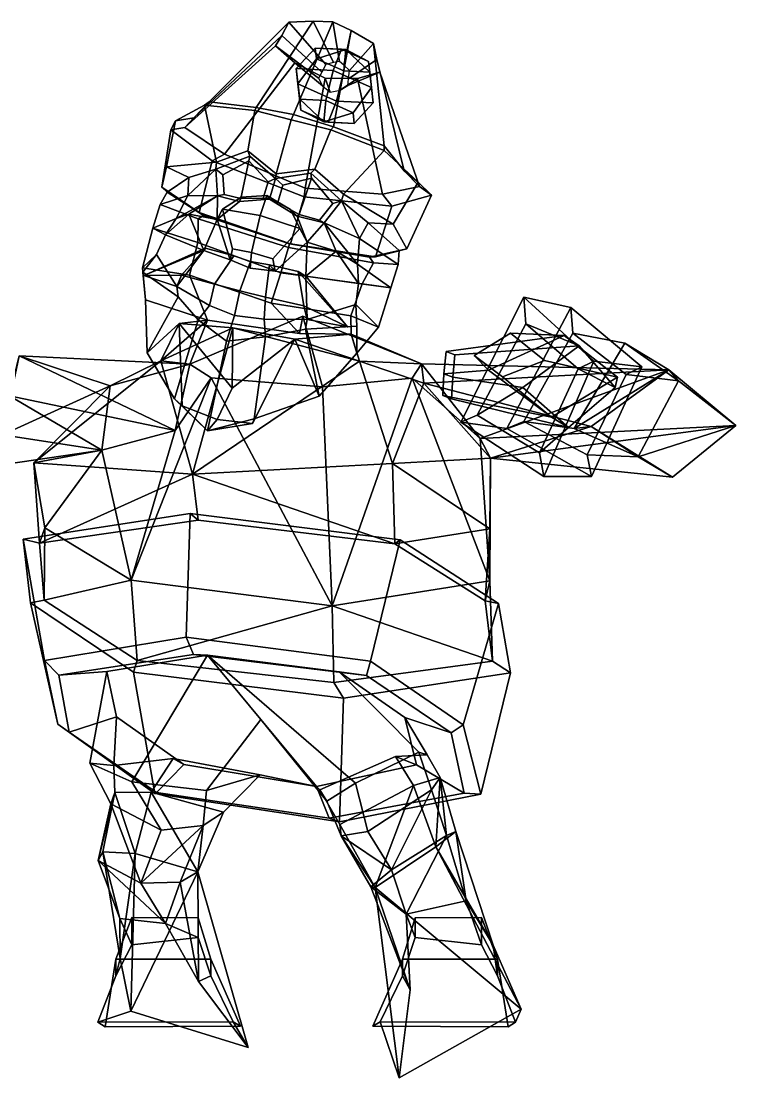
# Model space of a CAD drawing. Extents: x -371 to 193, y -178 to 346.
# Drawn here: x -162 to 193, y -178 to 346 of the extents above; entities that cross this region are included whole.
import ezdxf

# ---------------------------------------------------------------- set-up
doc = ezdxf.new("R2010")
doc.units = 0

msp = doc.modelspace()

# ---------------------------------------------------------------- linework, layer by layer
for p in [(-100.796875, 219.955139, 45.803898), (0.38127, 194.486694, 59.864803)]:
    msp.add_point(p)
for points in [[(-75.945724, 298.326477, -6.900101), (-68.323273, 306.201416, 21.030848), (-28.724762, 345.738708, -17.500559), (-32.305645, 339.185089, -23.904802)], [(-68.323273, 306.201416, 21.030848), (-45.062328, 303.438599, 37.057709), (-16.645422, 346.317627, -12.954121), (-28.724762, 345.738708, -17.500559)], [(-26.499598, 299.932861, 47.106159), (-7.004415, 346.003143, -9.940677), (-16.645422, 346.317627, -12.954121), (-45.062328, 303.438599, 37.057709)], [(-10.493083, 324.744385, -69.480682), (-12.414556, 321.004913, -68.111832), (-32.305645, 339.185089, -23.904802), (-28.724762, 345.738708, -17.500559)], [(-6.664764, 325.831146, -69.742889), (-10.493083, 324.744385, -69.480682), (-28.724762, 345.738708, -17.500559), (-16.645422, 346.317627, -12.954121)], [(-26.499598, 299.932861, 47.106159), (-6.562075, 293.747345, 42.408157), (2.084013, 341.603058, -10.351255), (-7.004415, 346.003143, -9.940677)], [(-3.704936, 326.282715, -69.795067), (-6.664764, 325.831146, -69.742889), (-16.645422, 346.317627, -12.954121), (-7.004415, 346.003143, -9.940677)], [(-3.704936, 326.282715, -69.795067), (-7.004415, 346.003143, -9.940677), (2.084013, 341.603058, -10.351255), (-1.420522, 324.511078, -69.014084)], [(18.545462, 284.33493, 33.103146), (13.216505, 335.181305, -11.671902), (2.084013, 341.603058, -10.351255), (-6.562075, 293.747345, 42.408157)], [(-1.420522, 324.511078, -69.014084), (2.084013, 341.603058, -10.351255), (13.216505, 335.181305, -11.671902), (1.250472, 321.78833, -67.848656)], [(-80.49189, 293.56897, -30.322779), (-75.945724, 298.326477, -6.900101), (-32.305645, 339.185089, -23.904802), (-35.477871, 333.970062, -29.110168)], [(-12.414556, 321.004913, -68.111832), (-14.043943, 318.008484, -67.0187), (-35.477871, 333.970062, -29.110168), (-32.305645, 339.185089, -23.904802)], [(-60.80547, 280.19339, -47.755684), (-80.49189, 293.56897, -30.322779), (-35.477871, 333.970062, -29.110168), (-25.820559, 325.660736, -32.425488)], [(-14.043943, 318.008484, -67.0187), (-12.064401, 314.180176, -65.453667), (-25.820559, 325.660736, -32.425488), (-35.477871, 333.970062, -29.110168)], [(-6.843268, 321.827393, -55.206814), (-2.716194, 332.321136, -65.896698), (-15.651809, 332.966797, -74.784775), (-25.137009, 322.740479, -67.776436)], [(-25.137009, 322.740479, -67.776436), (-15.651809, 332.966797, -74.784775), (-15.045437, 327.59314, -88.881279), (-24.279467, 315.140961, -87.711975)], [(-2.716194, 332.321136, -65.896698), (-0.504368, 332.216156, -82.002525), (-15.651809, 332.966797, -74.784775)], [(-15.651809, 332.966797, -74.784775), (-0.504368, 332.216156, -82.002525), (-15.045437, 327.59314, -88.881279)], [(-0.504368, 332.216156, -82.002525), (-1.503449, 321.573853, -94.089767), (-15.045437, 327.59314, -88.881279)], [(-6.843268, 321.827393, -55.206814), (12.308007, 313.31485, -62.57262), (10.825824, 326.301849, -71.105125), (-2.716194, 332.321136, -65.896698)], [(-2.716194, 332.321136, -65.896698), (10.825824, 326.301849, -71.105125), (-0.504368, 332.216156, -82.002525)], [(-0.504368, 332.216156, -82.002525), (11.432195, 320.928223, -85.20163), (-1.503449, 321.573853, -94.089767)], [(10.825824, 326.301849, -71.105125), (11.432195, 320.928223, -85.20163), (-0.504368, 332.216156, -82.002525)], [(1.250472, 321.78833, -67.848656), (13.216505, 335.181305, -11.671902), (14.847183, 327.315796, -17.351885), (0.788236, 317.681519, -66.277016)], [(28.512367, 272.032379, 7.616621), (14.847183, 327.315796, -17.351885), (13.216505, 335.181305, -11.671902), (18.545462, 284.33493, 33.103146)], [(-20.706306, 263.394714, -60.7621), (-60.80547, 280.19339, -47.755684), (-25.820559, 325.660736, -32.425488), (-10.80266, 317.920258, -33.476097)], [(-12.064401, 314.180176, -65.453667), (-8.347484, 311.00116, -64.06813), (-10.80266, 317.920258, -33.476097), (-25.820559, 325.660736, -32.425488)], [(-15.045437, 327.59314, -88.881279), (-1.503449, 321.573853, -94.089767), (-5.128188, 306.628418, -95.077812), (-24.279467, 315.140961, -87.711975)], [(0.788236, 317.681519, -66.277016), (14.847183, 327.315796, -17.351885), (16.446297, 320.89975, -21.894169), (0.494823, 314.348785, -64.998215)], [(12.308007, 313.31485, -62.57262), (13.165549, 305.715332, -82.508163), (11.432195, 320.928223, -85.20163), (10.825824, 326.301849, -71.105125)], [(36.165062, 264.204193, -14.110762), (16.446297, 320.89975, -21.894169), (14.847183, 327.315796, -17.351885), (28.512367, 272.032379, 7.616621)], [(-6.843268, 321.827393, -55.206814), (-25.137009, 322.740479, -67.776436), (-23.403624, 307.527618, -65.082909), (-10.468008, 306.881958, -56.194832)], [(-25.137009, 322.740479, -67.776436), (-24.279467, 315.140961, -87.711975), (-22.797251, 302.153961, -79.179413), (-23.403624, 307.527618, -65.082909)], [(-6.843268, 321.827393, -55.206814), (-10.468008, 306.881958, -56.194832), (3.074007, 300.862671, -61.403255), (12.308007, 313.31485, -62.57262)], [(11.432195, 320.928223, -85.20163), (13.165549, 305.715332, -82.508163), (-5.128188, 306.628418, -95.077812), (-1.503449, 321.573853, -94.089767)], [(0.494823, 314.348785, -64.998215), (16.446297, 320.89975, -21.894169), (5.251207, 317.839386, -28.107388), (-3.364307, 311.990204, -64.244591)], [(17.74102, 260.421722, -36.839943), (5.251207, 317.839386, -28.107388), (16.446297, 320.89975, -21.894169), (36.165062, 264.204193, -14.110762)], [(-22.797251, 302.153961, -79.179413), (-24.279467, 315.140961, -87.711975), (-5.128188, 306.628418, -95.077812), (-9.255262, 296.134644, -84.387894)], [(-20.706306, 263.394714, -60.7621), (-10.80266, 317.920258, -33.476097), (5.251207, 317.839386, -28.107388), (17.74102, 260.421722, -36.839943)], [(-3.364307, 311.990204, -64.244591), (5.251207, 317.839386, -28.107388), (-10.80266, 317.920258, -33.476097), (-8.347484, 311.00116, -64.06813)], [(12.308007, 313.31485, -62.57262), (3.074007, 300.862671, -61.403255), (3.680379, 295.489044, -75.499756), (13.165549, 305.715332, -82.508163)], [(-64.66069, 276.317749, 36.533127), (-70.679573, 304.629761, 25.723871), (-85.178642, 296.746521, -6.218097), (-89.629898, 273.934235, 15.163735)], [(-70.679573, 304.629761, 25.723871), (-68.323273, 306.201416, 21.030848), (-75.945724, 298.326477, -6.900101), (-85.178642, 296.746521, -6.218097)], [(-45.757038, 301.904022, 42.222672), (-45.062328, 303.438599, 37.057709), (-68.323273, 306.201416, 21.030848), (-70.679573, 304.629761, 25.723871)], [(-49.218002, 281.938599, 48.825272), (-45.757038, 301.904022, 42.222672), (-70.679573, 304.629761, 25.723871), (-64.66069, 276.317749, 36.533127)], [(-10.468008, 306.881958, -56.194832), (-23.403624, 307.527618, -65.082909), (-11.467102, 296.239685, -68.282005)], [(-23.403624, 307.527618, -65.082909), (-22.797251, 302.153961, -79.179413), (-11.467102, 296.239685, -68.282005)], [(-10.468008, 306.881958, -56.194832), (-11.467102, 296.239685, -68.282005), (3.074007, 300.862671, -61.403255)], [(3.680379, 295.489044, -75.499756), (-9.255262, 296.134644, -84.387894), (-5.128188, 306.628418, -95.077812), (13.165549, 305.715332, -82.508163)], [(-35.158203, 270.532593, 56.158371), (-27.7061, 297.298492, 51.01622), (-45.757038, 301.904022, 42.222672), (-49.218002, 281.938599, 48.825272)], [(-27.7061, 297.298492, 51.01622), (-26.499598, 299.932861, 47.106159), (-45.062328, 303.438599, 37.057709), (-45.757038, 301.904022, 42.222672)], [(-27.7061, 297.298492, 51.01622), (-8.012975, 292.403137, 47.468029), (-6.562075, 293.747345, 42.408157), (-26.499598, 299.932861, 47.106159)], [(-11.467102, 296.239685, -68.282005), (-22.797251, 302.153961, -79.179413), (-9.255262, 296.134644, -84.387894)], [(3.074007, 300.862671, -61.403255), (-11.467102, 296.239685, -68.282005), (3.680379, 295.489044, -75.499756)], [(-89.629898, 273.934235, 15.163735), (-85.178642, 296.746521, -6.218097), (-87.408432, 292.392822, -32.358082), (-91.820366, 263.84256, -22.014137)], [(-85.178642, 296.746521, -6.218097), (-75.945724, 298.326477, -6.900101), (-80.49189, 293.56897, -30.322779), (-87.408432, 292.392822, -32.358082)], [(-35.158203, 270.532593, 56.158371), (-15.874981, 272.747833, 53.637077), (-8.012975, 292.403137, 47.468029), (-27.7061, 297.298492, 51.01622)], [(-11.467102, 296.239685, -68.282005), (-9.255262, 296.134644, -84.387894), (3.680379, 295.489044, -75.499756)], [(-91.820366, 263.84256, -22.014137), (-87.408432, 292.392822, -32.358082), (-66.940178, 276.893524, -51.489914), (-73.361633, 251.278931, -44.893108)], [(-87.408432, 292.392822, -32.358082), (-80.49189, 293.56897, -30.322779), (-60.80547, 280.19339, -47.755684), (-66.940178, 276.893524, -51.489914)], [(-15.874981, 272.747833, 53.637077), (-1.58491, 260.440369, 45.298885), (18.606295, 282.154816, 38.132084), (-8.012975, 292.403137, 47.468029)], [(-8.012975, 292.403137, 47.468029), (18.606295, 282.154816, 38.132084), (18.545462, 284.33493, 33.103146), (-6.562075, 293.747345, 42.408157)], [(18.606295, 282.154816, 38.132084), (35.425442, 266.388184, 10.542461), (28.512367, 272.032379, 7.616621), (18.545462, 284.33493, 33.103146)], [(-66.940178, 276.893524, -51.489914), (-60.80547, 280.19339, -47.755684), (-20.706306, 263.394714, -60.7621), (-21.268097, 259.056885, -64.576683)], [(-49.218002, 281.938599, 48.825272), (-64.66069, 276.317749, 36.533127), (-65.077736, 272.801819, 35.384071), (-48.141193, 279.181152, 47.970997)], [(-48.667984, 276.918304, 45.701187), (-48.141193, 279.181152, 47.970997), (-65.077736, 272.801819, 35.384071), (-61.639492, 269.959625, 35.967514)], [(-35.158203, 270.532593, 56.158371), (-49.218002, 281.938599, 48.825272), (-48.141193, 279.181152, 47.970997), (-35.401325, 268.142426, 53.578499)], [(-48.667984, 276.918304, 45.701187), (-39.142952, 266.573853, 50.490734), (-35.401325, 268.142426, 53.578499), (-48.141193, 279.181152, 47.970997)], [(-1.58491, 260.440369, 45.298885), (23.10018, 245.557922, 30.830029), (35.425442, 266.388184, 10.542461), (18.606295, 282.154816, 38.132084)], [(-89.629898, 273.934235, 15.163735), (-91.820366, 263.84256, -22.014137), (-89.22554, 261.44754, -19.971914), (-78.521965, 268.615906, 17.800842)], [(-78.521965, 268.615906, 17.800842), (-65.077736, 272.801819, 35.384071), (-64.66069, 276.317749, 36.533127), (-89.629898, 273.934235, 15.163735)], [(-73.361633, 251.278931, -44.893108), (-66.940178, 276.893524, -51.489914), (-21.268097, 259.056885, -64.576683), (-28.043451, 235.649139, -58.221588)], [(-52.673145, 258.304016, 47.621178), (-48.667984, 276.918304, 45.701187), (-61.639492, 269.959625, 35.967514), (-60.859241, 260.273071, 41.205456)], [(-39.142952, 266.573853, 50.490734), (-48.667984, 276.918304, 45.701187), (-52.673145, 258.304016, 47.621178), (-41.564007, 258.344299, 53.005768)], [(-78.521965, 268.615906, 17.800842), (-89.22554, 261.44754, -19.971914), (-92.699211, 255.238739, -17.623981), (-78.988281, 259.806854, 20.151466)], [(-78.988281, 259.806854, 20.151466), (-65.077736, 272.801819, 35.384071), (-78.521965, 268.615906, 17.800842)], [(-64.176071, 259.489044, 42.147804), (-65.077736, 272.801819, 35.384071), (-78.988281, 259.806854, 20.151466)], [(-60.859241, 260.273071, 41.205456), (-61.639492, 269.959625, 35.967514), (-65.077736, 272.801819, 35.384071), (-64.176071, 259.489044, 42.147804)], [(-41.564007, 258.344299, 53.005768), (-38.401485, 257.942413, 56.691498), (-35.401325, 268.142426, 53.578499), (-39.142952, 266.573853, 50.490734)], [(-34.248077, 256.313293, 54.45845), (-31.710943, 264.856842, 51.676868), (-35.401325, 268.142426, 53.578499), (-38.401485, 257.942413, 56.691498)], [(-35.158203, 270.532593, 56.158371), (-35.401325, 268.142426, 53.578499), (-17.850237, 270.758636, 52.358654), (-15.874981, 272.747833, 53.637077)], [(-17.586771, 268.367737, 49.973652), (-17.850237, 270.758636, 52.358654), (-35.401325, 268.142426, 53.578499), (-31.710943, 264.856842, 51.676868)], [(-31.710943, 264.856842, 51.676868), (-34.248077, 256.313293, 54.45845), (-23.691689, 250.278259, 51.156124), (-17.586771, 268.367737, 49.973652)], [(-23.691689, 250.278259, 51.156124), (-13.619973, 247.474121, 46.074413), (-6.952711, 255.813019, 41.047539), (-17.586771, 268.367737, 49.973652)], [(-15.874981, 272.747833, 53.637077), (-17.850237, 270.758636, 52.358654), (-2.571463, 257.06781, 44.070679), (-1.58491, 260.440369, 45.298885)], [(-17.586771, 268.367737, 49.973652), (-6.952711, 255.813019, 41.047539), (-2.571463, 257.06781, 44.070679), (-17.850237, 270.758636, 52.358654)], [(35.425442, 266.388184, 10.542461), (42.000885, 259.818054, -14.373847), (36.165062, 264.204193, -14.110762), (28.512367, 272.032379, 7.616621)], [(-91.820366, 263.84256, -22.014137), (-73.361633, 251.278931, -44.893108), (-71.216766, 249.845154, -43.324387), (-89.22554, 261.44754, -19.971914)], [(22.363049, 254.414215, -39.079292), (-21.268097, 259.056885, -64.576683), (-20.706306, 263.394714, -60.7621), (17.74102, 260.421722, -36.839943)], [(42.000885, 259.818054, -14.373847), (22.363049, 254.414215, -39.079292), (17.74102, 260.421722, -36.839943), (36.165062, 264.204193, -14.110762)], [(23.10018, 245.557922, 30.830029), (29.807798, 233.22644, -5.111261), (42.000885, 259.818054, -14.373847), (35.425442, 266.388184, 10.542461)], [(-78.988281, 259.806854, 20.151466), (-92.699211, 255.238739, -17.623981), (-96.302025, 243.545166, -13.044716), (-84.730881, 248.281189, 22.09161)], [(-92.699211, 255.238739, -17.623981), (-89.22554, 261.44754, -19.971914), (-71.216766, 249.845154, -43.324387), (-73.774017, 248.173096, -45.476585)], [(-84.730881, 248.281189, 22.09161), (-64.176071, 259.489044, 42.147804), (-78.988281, 259.806854, 20.151466)], [(-78.415825, 250.512421, 46.278076), (-64.176071, 259.489044, 42.147804), (-84.730881, 248.281189, 22.09161)], [(-78.415825, 250.512421, 46.278076), (-64.389755, 247.738037, 51.215855), (-64.176071, 259.489044, 42.147804)], [(-64.389755, 247.738037, 51.215855), (-53.384392, 256.76001, 50.19175), (-64.176071, 259.489044, 42.147804)], [(-61.751011, 253.002502, 68.423042), (-52.559933, 258.911285, 66.619057), (-53.384392, 256.76001, 50.19175), (-64.389755, 247.738037, 51.215855)], [(-52.673145, 258.304016, 47.621178), (-60.859241, 260.273071, 41.205456), (-64.176071, 259.489044, 42.147804), (-53.384392, 256.76001, 50.19175)], [(-43.066353, 249.763977, 77.403191), (-39.68095, 259.763031, 71.154053), (-52.559933, 258.911285, 66.619057), (-61.751011, 253.002502, 68.423042)], [(-39.68095, 259.763031, 71.154053), (-38.401485, 257.942413, 56.691498), (-53.384392, 256.76001, 50.19175), (-52.559933, 258.911285, 66.619057)], [(-52.673145, 258.304016, 47.621178), (-53.384392, 256.76001, 50.19175), (-38.401485, 257.942413, 56.691498), (-41.564007, 258.344299, 53.005768)], [(-43.066353, 249.763977, 77.403191), (-23.424036, 243.354858, 73.749405), (-28.000738, 252.729279, 70.032089), (-39.68095, 259.763031, 71.154053)], [(-39.68095, 259.763031, 71.154053), (-28.000738, 252.729279, 70.032089), (-24.588034, 249.511414, 54.19363), (-38.401485, 257.942413, 56.691498)], [(-23.691689, 250.278259, 51.156124), (-34.248077, 256.313293, 54.45845), (-38.401485, 257.942413, 56.691498), (-24.588034, 249.511414, 54.19363)], [(14.199634, 229.238098, -32.724567), (-28.043451, 235.649139, -58.221588), (-21.268097, 259.056885, -64.576683), (22.363049, 254.414215, -39.079292)], [(10.538703, 246.197632, 30.177757), (23.10018, 245.557922, 30.830029), (-1.58491, 260.440369, 45.298885), (-2.571463, 257.06781, 44.070679)], [(29.807798, 233.22644, -5.111261), (14.199634, 229.238098, -32.724567), (22.363049, 254.414215, -39.079292), (42.000885, 259.818054, -14.373847)], [(-96.302025, 243.545166, -13.044716), (-92.699211, 255.238739, -17.623981), (-73.774017, 248.173096, -45.476585), (-74.000763, 236.378571, -44.406357)], [(-56.767746, 233.250641, 68.213097), (-61.751011, 253.002502, 68.423042), (-64.389755, 247.738037, 51.215855), (-57.985443, 227.713623, 55.957176)], [(-47.333157, 231.402893, 74.848473), (-43.066353, 249.763977, 77.403191), (-61.751011, 253.002502, 68.423042), (-56.767746, 233.250641, 68.213097)], [(-23.424036, 243.354858, 73.749405), (-19.72154, 236.494202, 57.423473), (-24.588034, 249.511414, 54.19363), (-28.000738, 252.729279, 70.032089)], [(-13.619973, 247.474121, 46.074413), (-11.262173, 246.169617, 49.501343), (-2.571463, 257.06781, 44.070679), (-6.952711, 255.813019, 41.047539)], [(-11.262173, 246.169617, 49.501343), (6.234177, 238.354736, 31.994978), (-2.571463, 257.06781, 44.070679)], [(6.234177, 238.354736, 31.994978), (10.538703, 246.197632, 30.177757), (-2.571463, 257.06781, 44.070679)], [(-84.730881, 248.281189, 22.09161), (-96.302025, 243.545166, -13.044716), (-90.125206, 240.119629, 22.887594)], [(-90.125206, 240.119629, 22.887594), (-78.415825, 250.512421, 46.278076), (-84.730881, 248.281189, 22.09161)], [(-71.057549, 232.416443, 47.682968), (-78.415825, 250.512421, 46.278076), (-90.125206, 240.119629, 22.887594)], [(-71.057549, 232.416443, 47.682968), (-64.389755, 247.738037, 51.215855), (-78.415825, 250.512421, 46.278076)], [(-74.000763, 236.378571, -44.406357), (-73.774017, 248.173096, -45.476585), (-29.049799, 233.837006, -54.262543), (-32.748791, 221.35022, -50.262943)], [(-73.774017, 248.173096, -45.476585), (-71.216766, 249.845154, -43.324387), (-28.53344, 235.750824, -54.511631), (-29.049799, 233.837006, -54.262543)], [(-73.361633, 251.278931, -44.893108), (-28.043451, 235.649139, -58.221588), (-28.53344, 235.750824, -54.511631), (-71.216766, 249.845154, -43.324387)], [(-57.985443, 227.713623, 55.957176), (-64.389755, 247.738037, 51.215855), (-71.057549, 232.416443, 47.682968)], [(-47.333157, 231.402893, 74.848473), (-36.77684, 228.218567, 70.991264), (-23.424036, 243.354858, 73.749405), (-43.066353, 249.763977, 77.403191)], [(-23.691689, 250.278259, 51.156124), (-24.588034, 249.511414, 54.19363), (-11.262173, 246.169617, 49.501343), (-13.619973, 247.474121, 46.074413)], [(-19.72154, 236.494202, 57.423473), (-11.262173, 246.169617, 49.501343), (-24.588034, 249.511414, 54.19363)], [(-94.521751, 230.463959, 24.864983), (-90.125206, 240.119629, 22.887594), (-96.302025, 243.545166, -13.044716), (-101.549583, 223.843567, -7.663307)], [(-101.549583, 223.843567, -7.663307), (-96.302025, 243.545166, -13.044716), (-74.000763, 236.378571, -44.406357), (-78.107674, 220.221893, -38.11097)], [(-36.77684, 228.218567, 70.991264), (-35.676174, 222.097961, 59.057533), (-19.72154, 236.494202, 57.423473), (-23.424036, 243.354858, 73.749405)], [(-5.279899, 232.102722, 56.441902), (-11.262173, 246.169617, 49.501343), (-19.72154, 236.494202, 57.423473)], [(-5.279899, 232.102722, 56.441902), (5.242313, 225.63324, 34.595341), (-11.262173, 246.169617, 49.501343)], [(5.242313, 225.63324, 34.595341), (6.234177, 238.354736, 31.994978), (-11.262173, 246.169617, 49.501343)], [(10.538703, 246.197632, 30.177757), (6.234177, 238.354736, 31.994978), (25.42465, 225.50473, -1.208104), (25.971327, 232.450317, -3.962807)], [(23.10018, 245.557922, 30.830029), (10.538703, 246.197632, 30.177757), (25.971327, 232.450317, -3.962807), (29.807798, 233.22644, -5.111261)], [(-94.521751, 230.463959, 24.864983), (-84.375626, 214.4758, 57.150253), (-71.057549, 232.416443, 47.682968), (-90.125206, 240.119629, 22.887594)], [(-78.107674, 220.221893, -38.11097), (-74.000763, 236.378571, -44.406357), (-32.748791, 221.35022, -50.262943), (-37.588863, 206.301147, -42.693584)], [(-35.676174, 222.097961, 59.057533), (-20.289572, 219.637177, 54.738281), (-19.72154, 236.494202, 57.423473)], [(-20.289572, 219.637177, 54.738281), (-5.279899, 232.102722, 56.441902), (-19.72154, 236.494202, 57.423473)], [(6.234177, 238.354736, 31.994978), (5.242313, 225.63324, 34.595341), (21.864214, 213.800507, 3.377051), (25.42465, 225.50473, -1.208104)], [(-82.131004, 220.224609, 66.546234), (-70.263458, 233.60321, 62.051201), (-100.796875, 219.955139, 45.803898)], [(-70.263458, 233.60321, 62.051201), (-71.057549, 232.416443, 47.682968), (-100.796875, 219.955139, 45.803898)], [(-100.796875, 219.955139, 45.803898), (-71.057549, 232.416443, 47.682968), (-84.375626, 214.4758, 57.150253)], [(-56.042984, 229.787842, 64.201927), (-70.263458, 233.60321, 62.051201), (-82.131004, 220.224609, 66.546234), (-65.684593, 215.647278, 77.948189)], [(-70.263458, 233.60321, 62.051201), (-56.042984, 229.787842, 64.201927), (-57.985443, 227.713623, 55.957176), (-71.057549, 232.416443, 47.682968)], [(-47.333157, 231.402893, 74.848473), (-56.767746, 233.250641, 68.213097), (-57.985443, 227.713623, 55.957176), (-48.032467, 223.634277, 63.851017)], [(-47.333157, 231.402893, 74.848473), (-48.032467, 223.634277, 63.851017), (-35.676174, 222.097961, 59.057533), (-36.77684, 228.218567, 70.991264)], [(7.68759, 215.81604, -33.053986), (-32.748791, 221.35022, -50.262943), (-29.049799, 233.837006, -54.262543), (13.2546, 226.266296, -33.382069)], [(13.2546, 226.266296, -33.382069), (-29.049799, 233.837006, -54.262543), (-28.53344, 235.750824, -54.511631), (11.312904, 229.070862, -31.855095)], [(14.199634, 229.238098, -32.724567), (11.312904, 229.070862, -31.855095), (-28.53344, 235.750824, -54.511631), (-28.043451, 235.649139, -58.221588)], [(-20.289572, 219.637177, 54.738281), (5.813376, 215.970093, 36.220345), (-5.279899, 232.102722, 56.441902)], [(5.813376, 215.970093, 36.220345), (5.242313, 225.63324, 34.595341), (-5.279899, 232.102722, 56.441902)], [(29.807798, 233.22644, -5.111261), (25.971327, 232.450317, -3.962807), (11.312904, 229.070862, -31.855095), (14.199634, 229.238098, -32.724567)], [(25.42465, 225.50473, -1.208104), (13.2546, 226.266296, -33.382069), (11.312904, 229.070862, -31.855095), (25.971327, 232.450317, -3.962807)], [(-100.013878, 207.864746, 0.30629), (-101.306709, 221.681488, 29.562508), (-94.521751, 230.463959, 24.864983), (-101.549583, 223.843567, -7.663307)], [(-94.521751, 230.463959, 24.864983), (-101.306709, 221.681488, 29.562508), (-83.807693, 209.354126, 48.964306), (-84.375626, 214.4758, 57.150253)], [(-65.684593, 215.647278, 77.948189), (-53.155117, 212.428589, 80.415298), (-47.847385, 226.875671, 68.390366), (-56.042984, 229.787842, 64.201927)], [(-47.847385, 226.875671, 68.390366), (-48.032467, 223.634277, 63.851017), (-57.985443, 227.713623, 55.957176), (-56.042984, 229.787842, 64.201927)], [(-40.409187, 209.284973, 81.460754), (-38.474052, 225.365417, 66.643517), (-47.847385, 226.875671, 68.390366), (-53.155117, 212.428589, 80.415298)], [(-47.847385, 226.875671, 68.390366), (-38.474052, 225.365417, 66.643517), (-35.676174, 222.097961, 59.057533), (-48.032467, 223.634277, 63.851017)], [(21.864214, 213.800507, 3.377051), (7.68759, 215.81604, -33.053986), (13.2546, 226.266296, -33.382069), (25.42465, 225.50473, -1.208104)], [(-100.013878, 207.864746, 0.30629), (-101.549583, 223.843567, -7.663307), (-78.107674, 220.221893, -38.11097), (-69.232353, 197.800293, -3.732247)], [(-83.807693, 209.354126, 48.964306), (-101.306709, 221.681488, 29.562508), (-100.013878, 207.864746, 0.30629), (-99.162659, 181.548401, 22.893654)], [(-38.474052, 225.365417, 66.643517), (-40.409187, 209.284973, 81.460754), (-21.418991, 204.942261, 74.983482), (-24.099161, 221.982758, 68.466736)], [(-24.099161, 221.982758, 68.466736), (-20.289572, 219.637177, 54.738281), (-35.676174, 222.097961, 59.057533), (-38.474052, 225.365417, 66.643517)], [(2.038363, 200.047607, -26.972937), (-37.588863, 206.301147, -42.693584), (-32.748791, 221.35022, -50.262943), (7.68759, 215.81604, -33.053986)], [(-21.418991, 204.942261, 74.983482), (0.38127, 194.486694, 59.864803), (-24.099161, 221.982758, 68.466736)], [(-24.099161, 221.982758, 68.466736), (0.38127, 194.486694, 59.864803), (-20.289572, 219.637177, 54.738281)], [(5.242313, 225.63324, 34.595341), (5.813376, 215.970093, 36.220345), (21.864214, 213.800507, 3.377051)], [(-84.375626, 214.4758, 57.150253), (-82.131004, 220.224609, 66.546234), (-100.796875, 219.955139, 45.803898)], [(-65.684593, 215.647278, 77.948189), (-82.131004, 220.224609, 66.546234), (-84.375626, 214.4758, 57.150253), (-68.250664, 205.132263, 69.776054)], [(-69.232353, 197.800293, -3.732247), (-78.107674, 220.221893, -38.11097), (-37.588863, 206.301147, -42.693584), (-23.493122, 191.133606, -14.232535)], [(-53.155117, 212.428589, 80.415298), (-65.684593, 215.647278, 77.948189), (-68.250664, 205.132263, 69.776054), (-55.849998, 200.170197, 77.603294)], [(4.540988, 205.527985, 38.631901), (5.813376, 215.970093, 36.220345), (-20.289572, 219.637177, 54.738281), (-19.778231, 198.215393, 66.127464)], [(0.38127, 194.486694, 59.864803), (-19.778231, 198.215393, 66.127464), (-20.289572, 219.637177, 54.738281)], [(15.767685, 194.312561, 8.640475), (2.038363, 200.047607, -26.972937), (7.68759, 215.81604, -33.053986), (21.864214, 213.800507, 3.377051)], [(4.540988, 205.527985, 38.631901), (15.767685, 194.312561, 8.640475), (21.864214, 213.800507, 3.377051), (5.813376, 215.970093, 36.220345)], [(-73.87442, 197.914948, 73.052422), (-68.250664, 205.132263, 69.776054), (-84.375626, 214.4758, 57.150253), (-83.807693, 209.354126, 48.964306)], [(-53.155117, 212.428589, 80.415298), (-55.849998, 200.170197, 77.603294), (-41.026485, 198.279419, 73.559448), (-40.409187, 209.284973, 81.460754)], [(-99.162659, 181.548401, 22.893654), (-100.013878, 207.864746, 0.30629), (-69.232353, 197.800293, -3.732247), (-83.264786, 196.133789, 14.648421)], [(-85.567421, 158.766388, 62.142899), (-73.87442, 197.914948, 73.052422), (-83.807693, 209.354126, 48.964306), (-99.162659, 181.548401, 22.893654)], [(-59.838634, 187.405853, 83.184349), (-55.849998, 200.170197, 77.603294), (-68.250664, 205.132263, 69.776054), (-73.87442, 197.914948, 73.052422)], [(-40.409187, 209.284973, 81.460754), (-41.026485, 198.279419, 73.559448), (-19.778231, 198.215393, 66.127464), (-21.418991, 204.942261, 74.983482)], [(2.090691, 190.936401, 8.443236), (-23.493122, 191.133606, -14.232535), (-37.588863, 206.301147, -42.693584), (2.038363, 200.047607, -26.972937)], [(-19.778231, 198.215393, 66.127464), (0.38127, 194.486694, 59.864803), (-21.418991, 204.942261, 74.983482)], [(4.540988, 205.527985, 38.631901), (-19.778231, 198.215393, 66.127464), (-20.539482, 193.428314, 57.756798), (4.999975, 194.922058, 44.336132)], [(4.990507, 181.433167, 14.89893), (15.767685, 194.312561, 8.640475), (4.540988, 205.527985, 38.631901), (4.999975, 194.922058, 44.336132)], [(79.459549, 144.03479, 82.118103), (56.579967, 147.245087, 105.855843), (87.9403, 209.196655, 128.306915), (111.250275, 204.117493, 106.390915)], [(56.579967, 147.245087, 105.855843), (64.820518, 150.712769, 113.765945), (88.99865, 195.928101, 131.156036), (87.9403, 209.196655, 128.306915)], [(122.634537, 177.426086, 168.942993), (146.593353, 174.708862, 146.235992), (111.250275, 204.117493, 106.390915), (87.9403, 209.196655, 128.306915)], [(122.634537, 177.426086, 168.942993), (87.9403, 209.196655, 128.306915), (88.99865, 195.928101, 131.156036), (114.861862, 173.577148, 161.559235)], [(-21.926037, 199.739685, -16.909838), (-12.144471, 164.724915, -61.196857), (-67.322571, 169.213562, -68.942627), (-78.00351, 175.912598, -23.337431)], [(-21.926037, 199.739685, -16.909838), (-78.00351, 175.912598, -23.337431), (-69.232353, 197.800293, -3.732247), (-23.493122, 191.133606, -14.232535)], [(-59.838634, 187.405853, 83.184349), (-40.458736, 189.503601, 77.696259), (-41.026485, 198.279419, 73.559448), (-55.849998, 200.170197, 77.603294)], [(-23.493122, 191.133606, -14.232535), (2.090691, 190.936401, 8.443236), (37.053932, 176.209167, -8.304408), (-21.926037, 199.739685, -16.909838)], [(-21.926037, 199.739685, -16.909838), (37.053932, 176.209167, -8.304408), (32.441662, 169.088989, -44.10392), (-12.144471, 164.724915, -61.196857)], [(4.990507, 181.433167, 14.89893), (2.090691, 190.936401, 8.443236), (2.038363, 200.047607, -26.972937), (15.767685, 194.312561, 8.640475)], [(79.459549, 144.03479, 82.118103), (111.250275, 204.117493, 106.390915), (112.204758, 191.42804, 109.057068), (87.851074, 147.525574, 90.178551)], [(146.593353, 174.708862, 146.235992), (138.710007, 170.76355, 138.752716), (112.204758, 191.42804, 109.057068), (111.250275, 204.117493, 106.390915)], [(-85.567421, 158.766388, 62.142899), (-99.162659, 181.548401, 22.893654), (-83.264786, 196.133789, 14.648421), (-81.739021, 155.316589, 46.678799)], [(-78.00351, 175.912598, -23.337431), (-92.338669, 177.59967, 17.066456), (-69.232353, 197.800293, -3.732247)], [(-92.338669, 177.59967, 17.066456), (-83.264786, 196.133789, 14.648421), (-69.232353, 197.800293, -3.732247)], [(-56.582989, 194.0513, 29.99991), (-83.264786, 196.133789, 14.648421), (-92.338669, 177.59967, 17.066456)], [(-69.254745, 142.940186, 70.399384), (-59.838634, 187.405853, 83.184349), (-73.87442, 197.914948, 73.052422), (-85.567421, 158.766388, 62.142899)], [(-81.739021, 155.316589, 46.678799), (-83.264786, 196.133789, 14.648421), (-56.907257, 164.052002, 19.790255), (-64.357246, 148.470642, 45.175755)], [(-56.907257, 164.052002, 19.790255), (-83.264786, 196.133789, 14.648421), (-56.582989, 194.0513, 29.99991)], [(-40.458736, 189.503601, 77.696259), (-20.539482, 193.428314, 57.756798), (-19.778231, 198.215393, 66.127464), (-41.026485, 198.279419, 73.559448)], [(-20.539482, 193.428314, 57.756798), (-13.766271, 160.05249, 34.761337), (4.990507, 181.433167, 14.89893), (4.999975, 194.922058, 44.336132)], [(87.401047, 164.453003, 131.331177), (115.408821, 185.052856, 137.098007), (88.99865, 195.928101, 131.156036), (64.820518, 150.712769, 113.765945)], [(133.335678, 164.369995, 147.889038), (114.861862, 173.577148, 161.559235), (88.99865, 195.928101, 131.156036), (115.408821, 185.052856, 137.098007)], [(-76.610924, 121.328827, 85.196472), (-56.582989, 194.0513, 29.99991), (-92.338669, 177.59967, 17.066456)], [(-76.610924, 121.328827, 85.196472), (6.350539, 177.465088, 43.901127), (-56.582989, 194.0513, 29.99991)], [(-69.254745, 142.940186, 70.399384), (-45.95472, 148.795105, 67.647942), (-40.458736, 189.503601, 77.696259), (-59.838634, 187.405853, 83.184349)], [(-56.907257, 164.052002, 19.790255), (-56.582989, 194.0513, 29.99991), (-25.817404, 188.314697, 28.518288)], [(-56.582989, 194.0513, 29.99991), (6.350539, 177.465088, 43.901127), (-25.817404, 188.314697, 28.518288)], [(-45.95472, 148.795105, 67.647942), (-13.766271, 160.05249, 34.761337), (-20.539482, 193.428314, 57.756798), (-40.458736, 189.503601, 77.696259)], [(-13.766271, 160.05249, 34.761337), (-25.817404, 188.314697, 28.518288), (2.090691, 190.936401, 8.443236), (4.990507, 181.433167, 14.89893)], [(6.350539, 177.465088, 43.901127), (2.090691, 190.936401, 8.443236), (-25.817404, 188.314697, 28.518288)], [(37.053932, 176.209167, -8.304408), (2.090691, 190.936401, 8.443236), (6.350539, 177.465088, 43.901127)], [(48.160515, 171.132019, 168.094299), (70.329155, 172.974304, 175.33165), (107.975235, 190.225433, 169.177795), (49.346813, 182.255981, 166.059509)], [(49.346813, 182.255981, 166.059509), (107.975235, 190.225433, 169.177795), (115.408821, 185.052856, 137.098007), (53.65868, 180.57373, 153.974808)], [(77.317657, 169.647369, 237.0383), (98.1577, 177.801239, 230.218704), (81.330101, 191.411652, 232.891373), (63.27158, 180.357239, 229.152176)], [(63.27158, 180.357239, 229.152176), (81.330101, 191.411652, 232.891373), (107.975235, 190.225433, 169.177795), (70.329155, 172.974304, 175.33165)], [(98.1577, 177.801239, 230.218704), (134.396149, 169.534576, 183.080582), (107.975235, 190.225433, 169.177795), (81.330101, 191.411652, 232.891373)], [(138.133392, 186.399963, 84.365547), (112.967812, 144.049652, 64.454552), (87.851074, 147.525574, 90.178551), (112.204758, 191.42804, 109.057068)], [(134.396149, 169.534576, 183.080582), (133.335678, 164.369995, 147.889038), (115.408821, 185.052856, 137.098007), (107.975235, 190.225433, 169.177795)], [(138.710007, 170.76355, 138.752716), (164.718414, 167.695007, 113.88031), (138.133392, 186.399963, 84.365547), (112.204758, 191.42804, 109.057068)], [(-46.832645, 146.529968, 51.529797), (-64.357246, 148.470642, 45.175755), (-56.907257, 164.052002, 19.790255), (-25.817404, 188.314697, 28.518288)], [(-45.95472, 148.795105, 67.647942), (-46.832645, 146.529968, 51.529797), (-25.817404, 188.314697, 28.518288), (-13.766271, 160.05249, 34.761337)], [(52.595657, 169.447144, 156.034424), (53.65868, 180.57373, 153.974808), (115.408821, 185.052856, 137.098007), (87.401047, 164.453003, 131.331177)], [(112.967812, 144.049652, 64.454552), (138.133392, 186.399963, 84.365547), (159.989105, 173.199127, 38.120583)], [(164.718414, 167.695007, 113.88031), (159.989105, 173.199127, 38.120583), (138.133392, 186.399963, 84.365547)], [(-117.619865, 165.186035, 3.278241), (-162.820618, 180.066772, -38.239975), (-171.093765, 140.920532, -5.055824)], [(-85.249657, 142.952698, -56.601727), (-167.561218, 160.279144, -76.02594), (-162.820618, 180.066772, -38.239975)], [(-117.619865, 165.186035, 3.278241), (-78.00351, 175.912598, -23.337431), (-162.820618, 180.066772, -38.239975)], [(-85.249657, 142.952698, -56.601727), (-162.820618, 180.066772, -38.239975), (-78.00351, 175.912598, -23.337431)], [(48.160515, 171.132019, 168.094299), (49.346813, 182.255981, 166.059509), (53.65868, 180.57373, 153.974808), (52.595657, 169.447144, 156.034424)], [(77.317657, 169.647369, 237.0383), (63.27158, 180.357239, 229.152176), (70.329155, 172.974304, 175.33165), (101.63588, 149.681335, 175.648087)], [(-76.610924, 121.328827, 85.196472), (-92.338669, 177.59967, 17.066456), (-155.47345, 126.993469, 24.816591)], [(-155.47345, 126.993469, 24.816591), (-92.338669, 177.59967, 17.066456), (-117.619865, 165.186035, 3.278241)], [(-117.619865, 165.186035, 3.278241), (-92.338669, 177.59967, 17.066456), (-78.00351, 175.912598, -23.337431)], [(-85.249657, 142.952698, -56.601727), (-78.00351, 175.912598, -23.337431), (-67.322571, 169.213562, -68.942627)], [(-76.610924, 121.328827, 85.196472), (22.655931, 126.671448, 89.026146), (6.350539, 177.465088, 43.901127)], [(38.309536, 166.483154, 40.668968), (37.053932, 176.209167, -8.304408), (6.350539, 177.465088, 43.901127)], [(22.655931, 126.671448, 89.026146), (38.309536, 166.483154, 40.668968), (6.350539, 177.465088, 43.901127)], [(66.202904, 139.002899, -28.611811), (32.441662, 169.088989, -44.10392), (37.053932, 176.209167, -8.304408)], [(38.309536, 166.483154, 40.668968), (159.989105, 173.199127, 38.120583), (37.053932, 176.209167, -8.304408)], [(66.202904, 139.002899, -28.611811), (37.053932, 176.209167, -8.304408), (159.989105, 173.199127, 38.120583)], [(38.309536, 166.483154, 40.668968), (121.296082, 145.087067, 59.804005), (159.989105, 173.199127, 38.120583)], [(66.202904, 139.002899, -28.611811), (159.989105, 173.199127, 38.120583), (193.244537, 145.526794, 39.367264)], [(77.317657, 169.647369, 237.0383), (101.63588, 149.681335, 175.648087), (134.396149, 169.534576, 183.080582), (98.1577, 177.801239, 230.218704)], [(97.896797, 120.190826, 152.742233), (122.634537, 177.426086, 168.942993), (114.861862, 173.577148, 161.559235), (95.692413, 131.878815, 148.939896)], [(110.167175, 144.491028, 143.857513), (95.692413, 131.878815, 148.939896), (114.861862, 173.577148, 161.559235), (133.335678, 164.369995, 147.889038)], [(121.481071, 120.119995, 128.015091), (146.593353, 174.708862, 146.235992), (122.634537, 177.426086, 168.942993), (97.896797, 120.190826, 152.742233)], [(112.967812, 144.049652, 64.454552), (159.989105, 173.199127, 38.120583), (121.296082, 145.087067, 59.804005)], [(121.481071, 120.119995, 128.015091), (119.430214, 130.936523, 124.485245), (138.710007, 170.76355, 138.752716), (146.593353, 174.708862, 146.235992)], [(164.718414, 167.695007, 113.88031), (193.244537, 145.526794, 39.367264), (159.989105, 173.199127, 38.120583)], [(-107.079247, 68.729431, -109.73024), (-67.322571, 169.213562, -68.942627), (-7.219712, 55.964676, -107.635612)], [(-107.079247, 68.729431, -109.73024), (-85.249657, 142.952698, -56.601727), (-67.322571, 169.213562, -68.942627)], [(-7.219712, 55.964676, -107.635612), (-67.322571, 169.213562, -68.942627), (-12.144471, 164.724915, -61.196857)], [(-7.219712, 55.964676, -107.635612), (-12.144471, 164.724915, -61.196857), (32.441662, 169.088989, -44.10392)], [(71.05014, 68.40741, -45.520691), (-7.219712, 55.964676, -107.635612), (32.441662, 169.088989, -44.10392)], [(71.05014, 68.40741, -45.520691), (32.441662, 169.088989, -44.10392), (66.202904, 139.002899, -28.611811)], [(47.714405, 160.395813, 170.369324), (101.63588, 149.681335, 175.648087), (70.329155, 172.974304, 175.33165), (48.160515, 171.132019, 168.094299)], [(47.714405, 160.395813, 170.369324), (48.160515, 171.132019, 168.094299), (52.595657, 169.447144, 156.034424), (52.05024, 158.708405, 158.25148)], [(52.05024, 158.708405, 158.25148), (52.595657, 169.447144, 156.034424), (87.401047, 164.453003, 131.331177), (110.167175, 144.491028, 143.857513)], [(101.63588, 149.681335, 175.648087), (110.167175, 144.491028, 143.857513), (133.335678, 164.369995, 147.889038), (134.396149, 169.534576, 183.080582)], [(144.634781, 129.936035, 98.519569), (164.718414, 167.695007, 113.88031), (138.710007, 170.76355, 138.752716), (119.430214, 130.936523, 124.485245)], [(-121.74662, 133.280121, -40.882923), (-117.619865, 165.186035, 3.278241), (-171.093765, 140.920532, -5.055824)], [(-155.47345, 126.993469, 24.816591), (-117.619865, 165.186035, 3.278241), (-121.74662, 133.280121, -40.882923)], [(22.655931, 126.671448, 89.026146), (71.391838, 129.343079, 15.399881), (38.309536, 166.483154, 40.668968)], [(71.391838, 129.343079, 15.399881), (121.296082, 145.087067, 59.804005), (38.309536, 166.483154, 40.668968)], [(110.167175, 144.491028, 143.857513), (87.401047, 164.453003, 131.331177), (64.820518, 150.712769, 113.765945), (95.692413, 131.878815, 148.939896)], [(144.634781, 129.936035, 98.519569), (193.244537, 145.526794, 39.367264), (164.718414, 167.695007, 113.88031)], [(-174.934677, 125.537354, -49.616199), (-167.561218, 160.279144, -76.02594), (-121.74662, 133.280121, -40.882923)], [(-121.74662, 133.280121, -40.882923), (-167.561218, 160.279144, -76.02594), (-85.249657, 142.952698, -56.601727)], [(-69.254745, 142.940186, 70.399384), (-85.567421, 158.766388, 62.142899), (-81.739021, 155.316589, 46.678799)], [(47.714405, 160.395813, 170.369324), (52.05024, 158.708405, 158.25148), (110.167175, 144.491028, 143.857513), (101.63588, 149.681335, 175.648087)], [(-69.254745, 142.940186, 70.399384), (-81.739021, 155.316589, 46.678799), (-64.357246, 148.470642, 45.175755)], [(-69.254745, 142.940186, 70.399384), (-46.832645, 146.529968, 51.529797), (-45.95472, 148.795105, 67.647942)], [(-69.254745, 142.940186, 70.399384), (-64.357246, 148.470642, 45.175755), (-46.832645, 146.529968, 51.529797)], [(97.896797, 120.190826, 152.742233), (95.692413, 131.878815, 148.939896), (64.820518, 150.712769, 113.765945), (56.579967, 147.245087, 105.855843)], [(121.481071, 120.119995, 128.015091), (97.896797, 120.190826, 152.742233), (56.579967, 147.245087, 105.855843), (79.459549, 144.03479, 82.118103)], [(121.481071, 120.119995, 128.015091), (79.459549, 144.03479, 82.118103), (87.851074, 147.525574, 90.178551), (119.430214, 130.936523, 124.485245)], [(112.967812, 144.049652, 64.454552), (144.634781, 129.936035, 98.519569), (119.430214, 130.936523, 124.485245), (87.851074, 147.525574, 90.178551)], [(-107.079247, 68.729431, -109.73024), (-121.74662, 133.280121, -40.882923), (-85.249657, 142.952698, -56.601727)], [(71.391838, 129.343079, 15.399881), (66.202904, 139.002899, -28.611811), (193.244537, 145.526794, 39.367264)], [(161.84845, 119.827423, 58.069649), (71.391838, 129.343079, 15.399881), (193.244537, 145.526794, 39.367264)], [(161.84845, 119.827423, 58.069649), (121.296082, 145.087067, 59.804005), (71.391838, 129.343079, 15.399881)], [(144.634781, 129.936035, 98.519569), (112.967812, 144.049652, 64.454552), (121.296082, 145.087067, 59.804005)], [(144.634781, 129.936035, 98.519569), (121.296082, 145.087067, 59.804005), (161.84845, 119.827423, 58.069649)], [(144.634781, 129.936035, 98.519569), (161.84845, 119.827423, 58.069649), (193.244537, 145.526794, 39.367264)], [(-174.934677, 125.537354, -49.616199), (-121.74662, 133.280121, -40.882923), (-171.093765, 140.920532, -5.055824)], [(71.05014, 68.40741, -45.520691), (66.202904, 139.002899, -28.611811), (71.391838, 129.343079, 15.399881)], [(-155.47345, 126.993469, 24.816591), (-121.74662, 133.280121, -40.882923), (-150.043579, 94.646576, -57.709541)], [(-150.043579, 94.646576, -57.709541), (-121.74662, 133.280121, -40.882923), (-107.079247, 68.729431, -109.73024)], [(-152.726334, 87.146652, 19.486326), (-76.610924, 121.328827, 85.196472), (-155.47345, 126.993469, 24.816591)], [(-152.726334, 87.146652, 19.486326), (-155.47345, 126.993469, 24.816591), (-150.043579, 94.646576, -57.709541)], [(23.813986, 86.827515, 83.123077), (22.655931, 126.671448, 89.026146), (-76.610924, 121.328827, 85.196472)], [(22.655931, 126.671448, 89.026146), (71.025291, 94.246933, 21.978224), (71.391838, 129.343079, 15.399881)], [(23.813986, 86.827515, 83.123077), (71.025291, 94.246933, 21.978224), (22.655931, 126.671448, 89.026146)], [(71.025291, 94.246933, 21.978224), (71.05014, 68.40741, -45.520691), (71.391838, 129.343079, 15.399881)], [(-152.726334, 87.146652, 19.486326), (-73.912292, 98.434479, 77.595161), (-76.610924, 121.328827, 85.196472)], [(23.813986, 86.827515, 83.123077), (-76.610924, 121.328827, 85.196472), (-73.912292, 98.434479, 77.595161)], [(-79.870956, 40.441544, 93.834785), (-77.82737, 101.772614, 88.473068), (-160.735596, 89.025604, 25.025616), (-150.130814, 28.747345, 34.839687)], [(-77.82737, 101.772614, 88.473068), (-73.912292, 98.434479, 77.595161), (-152.726334, 87.146652, 19.486326), (-160.735596, 89.025604, 25.025616)], [(-79.870956, 40.441544, 93.834785), (11.832705, 28.454544, 93.222), (26.452967, 88.68721, 92.500687), (-77.82737, 101.772614, 88.473068)], [(-77.82737, 101.772614, 88.473068), (26.452967, 88.68721, 92.500687), (23.813986, 86.827515, 83.123077), (-73.912292, 98.434479, 77.595161)], [(-152.726334, 87.146652, 19.486326), (-150.043579, 94.646576, -57.709541), (-150.414825, 58.776627, -53.788719)], [(-150.414825, 58.776627, -53.788719), (-150.043579, 94.646576, -57.709541), (-107.079247, 68.729431, -109.73024)], [(23.813986, 86.827515, 83.123077), (68.694801, 58.380524, 25.19281), (71.025291, 94.246933, 21.978224)], [(68.694801, 58.380524, 25.19281), (71.05014, 68.40741, -45.520691), (71.025291, 94.246933, 21.978224)], [(-160.735596, 89.025604, 25.025616), (-157.113663, 57.477814, -56.073074), (-143.559006, -2.805786, -45.195671), (-150.130814, 28.747345, 34.839687)], [(-157.113663, 57.477814, -56.073074), (-160.735596, 89.025604, 25.025616), (-152.726334, 87.146652, 19.486326), (-150.414825, 58.776627, -53.788719)], [(26.452967, 88.68721, 92.500687), (11.832705, 28.454544, 93.222), (57.736126, -3.169693, 27.364338), (75.306267, 57.057648, 27.706358)], [(75.306267, 57.057648, 27.706358), (68.694801, 58.380524, 25.19281), (23.813986, 86.827515, 83.123077), (26.452967, 88.68721, 92.500687)], [(-150.414825, 58.776627, -53.788719), (-107.079247, 68.729431, -109.73024), (-104.223122, 28.751373, -115.363594)], [(-104.223122, 28.751373, -115.363594), (-107.079247, 68.729431, -109.73024), (-7.219712, 55.964676, -107.635612)], [(72.3172, 28.432236, -51.726845), (-7.219712, 55.964676, -107.635612), (71.05014, 68.40741, -45.520691)], [(68.694801, 58.380524, 25.19281), (72.3172, 28.432236, -51.726845), (71.05014, 68.40741, -45.520691)], [(-105.926956, 23.038956, -127.35479), (-157.113663, 57.477814, -56.073074), (-150.414825, 58.776627, -53.788719), (-104.223122, 28.751373, -115.363594)], [(81.261604, 22.700546, -59.879715), (72.3172, 28.432236, -51.726845), (68.694801, 58.380524, 25.19281), (75.306267, 57.057648, 27.706358)], [(-143.559006, -2.805786, -45.195671), (-157.113663, 57.477814, -56.073074), (-105.926956, 23.038956, -127.35479), (-95.322182, -37.239319, -117.540718)], [(-104.223122, 28.751373, -115.363594), (-7.219712, 55.964676, -107.635612), (-6.4713, 17.87822, -110.017586)], [(72.3172, 28.432236, -51.726845), (-6.4713, 17.87822, -110.017586), (-7.219712, 55.964676, -107.635612)], [(57.736126, -3.169693, 27.364338), (66.641335, -37.532104, -59.158405), (81.261604, 22.700546, -59.879715), (75.306267, 57.057648, 27.706358)], [(-79.870956, 40.441544, 93.834785), (-150.130814, 28.747345, 34.839687), (-142.992188, 21.58252, 29.512289), (-76.133598, 31.769806, 83.423164)], [(-79.870956, 40.441544, 93.834785), (-76.133598, 31.769806, 83.423164), (9.711999, 21.306458, 84.556923), (11.832705, 28.454544, 93.222)], [(-76.133598, 31.769806, 83.423164), (-142.992188, 21.58252, 29.512289), (-119.278687, 23.353439, 22.059765), (-69.238991, 31.492462, 64.294838)], [(-69.238991, 31.492462, 64.294838), (-119.278687, 23.353439, 22.059765), (-127.644043, -22.240387, -9.886907), (-106.819191, -31.46653, 26.183004)], [(-42.704472, -0.45369, -9.477129), (-69.238991, 31.492462, 64.294838), (-106.819191, -31.46653, 26.183004), (-69.662224, -35.767387, -16.248169)], [(-76.133598, 31.769806, 83.423164), (-69.238991, 31.492462, 64.294838), (-3.78698, 23.144653, 63.690575), (9.711999, 21.306458, 84.556923)], [(-69.238991, 31.492462, 64.294838), (4.326393, -32.172859, 63.273766), (35.789227, -16.74295, 40.76162), (-3.78698, 23.144653, 63.690575)], [(-9.855652, -41.075302, 9.264586), (4.326393, -32.172859, 63.273766), (-69.238991, 31.492462, 64.294838), (-42.704472, -0.45369, -9.477129)], [(-150.130814, 28.747345, 34.839687), (-143.559006, -2.805786, -45.195671), (-137.904419, -6.792526, -42.762012), (-142.992188, 21.58252, 29.512289)], [(-105.926956, 23.038956, -127.35479), (-104.223122, 28.751373, -115.363594), (-6.4713, 17.87822, -110.017586), (-1.642279, 10.067856, -123.340385)], [(81.261604, 22.700546, -59.879715), (-1.642279, 10.067856, -123.340385), (-6.4713, 17.87822, -110.017586), (72.3172, 28.432236, -51.726845)], [(11.832705, 28.454544, 93.222), (9.711999, 21.306458, 84.556923), (51.816555, -7.135513, 25.625912), (57.736126, -3.169693, 27.364338)], [(-142.992188, 21.58252, 29.512289), (-137.904419, -6.792526, -42.762012), (-114.391823, 0.812088, -35.04686), (-119.278687, 23.353439, 22.059765)], [(-119.278687, 23.353439, 22.059765), (-114.391823, 0.812088, -35.04686), (-115.74408, -23.37265, -44.905422), (-127.644043, -22.240387, -9.886907)], [(-95.322182, -37.239319, -117.540718), (-105.926956, 23.038956, -127.35479), (-1.642279, 10.067856, -123.340385), (-3.686952, -51.279915, -117.973976)], [(-3.78698, 23.144653, 63.690575), (35.789227, -16.74295, 40.76162), (39.956127, -18.015411, 4.568608), (28.813545, 0.553207, 16.573778)], [(9.711999, 21.306458, 84.556923), (-3.78698, 23.144653, 63.690575), (28.813545, 0.553207, 16.573778), (51.816555, -7.135513, 25.625912)], [(66.641335, -37.532104, -59.158405), (-3.686952, -51.279915, -117.973976), (-1.642279, 10.067856, -123.340385), (81.261604, 22.700546, -59.879715)], [(-137.904419, -6.792526, -42.762012), (-94.488968, -36.812759, -105.337631), (-80.952324, -22.789444, -84.496201), (-114.391823, 0.812088, -35.04686)], [(-114.391823, 0.812088, -35.04686), (-80.952324, -22.789444, -84.496201), (-86.180443, -19.92923, -69.973763), (-115.74408, -23.37265, -44.905422)], [(28.813545, 0.553207, 16.573778), (39.956127, -18.015411, 4.568608), (24.221262, -18.887283, -30.747253), (34.539383, -22.99823, -42.865387)], [(51.816555, -7.135513, 25.625912), (28.813545, 0.553207, 16.573778), (34.539383, -22.99823, -42.865387), (58.215218, -37.088814, -50.292995)], [(-143.559006, -2.805786, -45.195671), (-95.322182, -37.239319, -117.540718), (-94.488968, -36.812759, -105.337631), (-137.904419, -6.792526, -42.762012)], [(-15.106623, -33.680016, -86.205399), (-42.704472, -0.45369, -9.477129), (-69.662224, -35.767387, -16.248169), (-43.029041, -27.910919, -66.258308)], [(-9.855652, -41.075302, 9.264586), (-42.704472, -0.45369, -9.477129), (-15.106623, -33.680016, -86.205399), (-13.470479, -35.471817, -46.739891)], [(57.736126, -3.169693, 27.364338), (51.816555, -7.135513, 25.625912), (58.215218, -37.088814, -50.292995), (66.641335, -37.532104, -59.158405)], [(-115.18219, -36.690598, -53.79821), (-115.74408, -23.37265, -44.905422), (-86.180443, -19.92923, -69.973763), (-97.13813, -36.593719, -60.679417)], [(-97.13813, -36.593719, -60.679417), (-86.180443, -19.92923, -69.973763), (-43.029041, -27.910919, -66.258308), (-61.290119, -46.485703, -45.056801)], [(-80.952324, -22.789444, -84.496201), (-15.106623, -33.680016, -86.205399), (-43.029041, -27.910919, -66.258308), (-86.180443, -19.92923, -69.973763)], [(34.539383, -22.99823, -42.865387), (24.221262, -18.887283, -30.747253), (-13.470479, -35.471817, -46.739891), (-15.106623, -33.680016, -86.205399)], [(33.052601, -33.267075, -17.342642), (-3.437139, -52.702148, -18.236143), (-13.470479, -35.471817, -46.739891), (24.221262, -18.887283, -30.747253)], [(10.40424, -56.0765, 29.009178), (42.049503, -35.460403, 13.366809), (35.789227, -16.74295, 40.76162), (4.326393, -32.172859, 63.273766)], [(46.296284, -29.344513, -3.35106), (33.052601, -33.267075, -17.342642), (24.221262, -18.887283, -30.747253), (39.956127, -18.015411, 4.568608)], [(42.049503, -35.460403, 13.366809), (46.296284, -29.344513, -3.35106), (39.956127, -18.015411, 4.568608), (35.789227, -16.74295, 40.76162)], [(-92.162392, -55.38765, -7.906476), (-106.819191, -31.46653, 26.183004), (-127.644043, -22.240387, -9.886907), (-117.205109, -42.379982, -36.531708)], [(-117.205109, -42.379982, -36.531708), (-127.644043, -22.240387, -9.886907), (-115.74408, -23.37265, -44.905422), (-115.18219, -36.690598, -53.79821)], [(-94.488968, -36.812759, -105.337631), (-8.714126, -49.39962, -104.018219), (-15.106623, -33.680016, -86.205399), (-80.952324, -22.789444, -84.496201)], [(58.215218, -37.088814, -50.292995), (34.539383, -22.99823, -42.865387), (-15.106623, -33.680016, -86.205399), (-8.714126, -49.39962, -104.018219)], [(-92.162392, -55.38765, -7.906476), (-71.322815, -53.185135, -21.926649), (-69.662224, -35.767387, -16.248169), (-106.819191, -31.46653, 26.183004)], [(-71.322815, -53.185135, -21.926649), (-61.290119, -46.485703, -45.056801), (-43.029041, -27.910919, -66.258308), (-69.662224, -35.767387, -16.248169)], [(44.146736, -63.749954, -8.768864), (33.052601, -33.267075, -17.342642), (46.296284, -29.344513, -3.35106)], [(49.43885, -58.081421, 20.10858), (46.296284, -29.344513, -3.35106), (42.049503, -35.460403, 13.366809)], [(54.111107, -56.1287, 4.577536), (44.146736, -63.749954, -8.768864), (46.296284, -29.344513, -3.35106)], [(49.43885, -58.081421, 20.10858), (54.111107, -56.1287, 4.577536), (46.296284, -29.344513, -3.35106)], [(-123.430321, -70.582909, -33.373531), (-117.205109, -42.379982, -36.531708), (-115.18219, -36.690598, -53.79821)], [(-123.430321, -70.582909, -33.373531), (-115.18219, -36.690598, -53.79821), (-121.150589, -66.270668, -49.07354)], [(-121.150589, -66.270668, -49.07354), (-115.18219, -36.690598, -53.79821), (-105.106651, -66.953316, -55.977737)], [(-105.106651, -66.953316, -55.977737), (-115.18219, -36.690598, -53.79821), (-97.13813, -36.593719, -60.679417)], [(-105.106651, -66.953316, -55.977737), (-97.13813, -36.593719, -60.679417), (-74.08651, -76.103531, -43.187263)], [(-74.08651, -76.103531, -43.187263), (-97.13813, -36.593719, -60.679417), (-61.290119, -46.485703, -45.056801)], [(-2.78111, -58.193222, 7.272495), (-9.855652, -41.075302, 9.264586), (-13.470479, -35.471817, -46.739891), (-3.437139, -52.702148, -18.236143)], [(10.40424, -56.0765, 29.009178), (4.326393, -32.172859, 63.273766), (-9.855652, -41.075302, 9.264586), (-2.78111, -58.193222, 7.272495)], [(14.069266, -83.876251, -10.359754), (-3.437139, -52.702148, -18.236143), (33.052601, -33.267075, -17.342642)], [(22.210979, -75.155434, 34.067081), (42.049503, -35.460403, 13.366809), (10.40424, -56.0765, 29.009178)], [(44.146736, -63.749954, -8.768864), (14.069266, -83.876251, -10.359754), (33.052601, -33.267075, -17.342642)], [(22.210979, -75.155434, 34.067081), (49.43885, -58.081421, 20.10858), (42.049503, -35.460403, 13.366809)], [(-95.322182, -37.239319, -117.540718), (-3.686952, -51.279915, -117.973976), (-8.714126, -49.39962, -104.018219), (-94.488968, -36.812759, -105.337631)], [(66.641335, -37.532104, -59.158405), (58.215218, -37.088814, -50.292995), (-8.714126, -49.39962, -104.018219), (-3.686952, -51.279915, -117.973976)], [(-102.276772, -81.687515, -8.411566), (-117.205109, -42.379982, -36.531708), (-123.430321, -70.582909, -33.373531)], [(-102.276772, -81.687515, -8.411566), (-92.162392, -55.38765, -7.906476), (-117.205109, -42.379982, -36.531708)], [(-74.08651, -76.103531, -43.187263), (-61.290119, -46.485703, -45.056801), (-71.322815, -53.185135, -21.926649)], [(-102.276772, -81.687515, -8.411566), (-82.742027, -81.18161, -21.281433), (-71.322815, -53.185135, -21.926649)], [(-102.276772, -81.687515, -8.411566), (-71.322815, -53.185135, -21.926649), (-92.162392, -55.38765, -7.906476)], [(-82.742027, -81.18161, -21.281433), (-74.08651, -76.103531, -43.187263), (-71.322815, -53.185135, -21.926649)], [(14.069266, -83.876251, -10.359754), (-2.78111, -58.193222, 7.272495), (-3.437139, -52.702148, -18.236143)], [(22.210979, -75.155434, 34.067081), (10.40424, -56.0765, 29.009178), (-2.78111, -58.193222, 7.272495)], [(72.694855, -112.620041, -9.219998), (44.146736, -63.749954, -8.768864), (54.111107, -56.1287, 4.577536)], [(59.215698, -90.510941, 7.192688), (54.111107, -56.1287, 4.577536), (49.43885, -58.081421, 20.10858)], [(72.694855, -112.620041, -9.219998), (54.111107, -56.1287, 4.577536), (59.215698, -90.510941, 7.192688)], [(22.210979, -75.155434, 34.067081), (-2.78111, -58.193222, 7.272495), (11.924788, -83.514351, 13.682162)], [(11.924788, -83.514351, 13.682162), (-2.78111, -58.193222, 7.272495), (14.069266, -83.876251, -10.359754)], [(29.423445, -97.221504, 20.660828), (49.43885, -58.081421, 20.10858), (22.210979, -75.155434, 34.067081)], [(59.215698, -90.510941, 7.192688), (49.43885, -58.081421, 20.10858), (29.423445, -97.221504, 20.660828)], [(-112.794426, -99.359398, -50.855721), (-123.430321, -70.582909, -33.373531), (-121.150589, -66.270668, -49.07354)], [(-112.624695, -119.156166, -72.939125), (-112.794426, -99.359398, -50.855721), (-121.150589, -66.270668, -49.07354)], [(-112.624695, -119.156166, -72.939125), (-121.150589, -66.270668, -49.07354), (-105.106651, -66.953316, -55.977737)], [(-107.315956, -145.270737, -103.353195), (-112.624695, -119.156166, -72.939125), (-105.106651, -66.953316, -55.977737)], [(-107.315956, -145.270737, -103.353195), (-105.106651, -66.953316, -55.977737), (-74.08651, -76.103531, -43.187263)], [(86.59938, -144.278168, -34.167767), (14.069266, -83.876251, -10.359754), (44.146736, -63.749954, -8.768864)], [(86.59938, -144.278168, -34.167767), (44.146736, -63.749954, -8.768864), (72.694855, -112.620041, -9.219998)], [(-90.062988, -101.850311, -27.716877), (-102.276772, -81.687515, -8.411566), (-123.430321, -70.582909, -33.373531)], [(-112.794426, -99.359398, -50.855721), (-90.062988, -101.850311, -27.716877), (-123.430321, -70.582909, -33.373531)], [(-49.012146, -163.29158, -74.578323), (-107.315956, -145.270737, -103.353195), (-74.08651, -76.103531, -43.187263)], [(-73.621056, -130.643753, -52.266197), (-74.08651, -76.103531, -43.187263), (-82.742027, -81.18161, -21.281433)], [(-49.012146, -163.29158, -74.578323), (-74.08651, -76.103531, -43.187263), (-73.621056, -130.643753, -52.266197)], [(29.423445, -97.221504, 20.660828), (22.210979, -75.155434, 34.067081), (11.924788, -83.514351, 13.682162)], [(-90.062988, -101.850311, -27.716877), (-82.742027, -81.18161, -21.281433), (-102.276772, -81.687515, -8.411566)], [(-73.621056, -130.643753, -52.266197), (-82.742027, -81.18161, -21.281433), (-90.062988, -101.850311, -27.716877)], [(31.461142, -134.664734, -2.567105), (29.423445, -97.221504, 20.660828), (11.924788, -83.514351, 13.682162)], [(31.461142, -134.664734, -2.567105), (11.924788, -83.514351, 13.682162), (14.069266, -83.876251, -10.359754)], [(26.075199, -178.444977, -26.052523), (31.461142, -134.664734, -2.567105), (14.069266, -83.876251, -10.359754)], [(26.075199, -178.444977, -26.052523), (14.069266, -83.876251, -10.359754), (86.59938, -144.278168, -34.167767)], [(29.423445, -97.221504, 20.660828), (33.987896, -108.736435, 35.947453), (66.977409, -112.334427, 35.947453), (59.215698, -90.510941, 7.192688)], [(72.694855, -112.620041, -9.219998), (59.215698, -90.510941, 7.192688), (66.977409, -112.334427, 35.947453), (74.813721, -127.827744, 43.725594)], [(-67.563049, -119.444244, 48.335136), (-73.877174, -98.998032, 33.519638), (-106.866692, -98.812729, 33.519638), (-114.702995, -119.444244, 48.335136)], [(-114.702995, -119.444244, 48.335136), (-106.866692, -98.812729, 33.519638), (-106.866692, -112.334427, -18.334608), (-114.702995, -127.827744, -10.556466)], [(-112.624695, -119.156166, -72.939125), (-114.702995, -127.827744, -10.556466), (-106.866692, -112.334427, -18.334608), (-112.794426, -99.359398, -50.855721)], [(-90.062988, -101.850311, -27.716877), (-112.794426, -99.359398, -50.855721), (-106.866692, -112.334427, -18.334608), (-73.877174, -108.736435, -18.334606)], [(-73.877174, -98.998032, 33.519638), (-73.877174, -108.736435, -18.334606), (-106.866692, -112.334427, -18.334608), (-106.866692, -98.812729, 33.519638)], [(-67.563049, -119.444244, 48.335136), (-67.563049, -127.827744, -10.556466), (-73.877174, -108.736435, -18.334606), (-73.877174, -98.998032, 33.519638)], [(31.461142, -134.664734, -2.567105), (27.673773, -127.827744, 43.725594), (33.987896, -108.736435, 35.947453), (29.423445, -97.221504, 20.660828)], [(27.673773, -119.444244, 102.617195), (74.813721, -119.444244, 102.617195), (66.977409, -98.812729, 87.801697), (33.987896, -98.998032, 87.801697)], [(27.673773, -119.444244, 102.617195), (33.987896, -98.998032, 87.801697), (33.987896, -108.736435, 35.947453), (27.673773, -127.827744, 43.725594)], [(33.987896, -98.998032, 87.801697), (66.977409, -98.812729, 87.801697), (66.977409, -112.334427, 35.947453), (33.987896, -108.736435, 35.947453)], [(74.813721, -119.444244, 102.617195), (74.813721, -127.827744, 43.725594), (66.977409, -112.334427, 35.947453), (66.977409, -98.812729, 87.801697)], [(-73.621056, -130.643753, -52.266197), (-90.062988, -101.850311, -27.716877), (-73.877174, -108.736435, -18.334606), (-67.563049, -127.827744, -10.556466)], [(86.59938, -144.278168, -34.167767), (72.694855, -112.620041, -9.219998), (74.813721, -127.827744, 43.725594), (83.794151, -150.723206, 36.317848)], [(-107.315956, -145.270737, -103.353195), (-123.683434, -150.723206, -17.964212), (-114.702995, -127.827744, -10.556466), (-112.624695, -119.156166, -72.939125)], [(-119.979561, -153.02951, 48.335136), (-114.702995, -119.444244, 48.335136), (-114.702995, -127.827744, -10.556466), (-123.683434, -150.723206, -17.964212)], [(-52.796165, -152.844193, 48.335136), (-67.563049, -119.444244, 48.335136), (-114.702995, -119.444244, 48.335136), (-119.979561, -153.02951, 48.335136)], [(-52.796165, -152.844193, 48.335136), (-56.500042, -150.61731, -21.668093), (-67.563049, -127.827744, -10.556466), (-67.563049, -119.444244, 48.335136)], [(12.906889, -152.844193, 102.617195), (80.090286, -153.02951, 102.617195), (74.813721, -119.444244, 102.617195), (27.673773, -119.444244, 102.617195)], [(12.906889, -152.844193, 102.617195), (27.673773, -119.444244, 102.617195), (27.673773, -127.827744, 43.725594), (16.610764, -150.61731, 32.613968)], [(80.090286, -153.02951, 102.617195), (83.794151, -150.723206, 36.317848), (74.813721, -127.827744, 43.725594), (74.813721, -119.444244, 102.617195)], [(-49.012146, -163.29158, -74.578323), (-73.621056, -130.643753, -52.266197), (-67.563049, -127.827744, -10.556466), (-56.500042, -150.61731, -21.668093)], [(26.075199, -178.444977, -26.052523), (16.610764, -150.61731, 32.613968), (27.673773, -127.827744, 43.725594), (31.461142, -134.664734, -2.567105)], [(-107.315956, -145.270737, -103.353195), (-49.012146, -163.29158, -74.578323), (-56.500042, -150.61731, -21.668093), (-123.683434, -150.723206, -17.964212)], [(86.59938, -144.278168, -34.167767), (83.794151, -150.723206, 36.317848), (16.610764, -150.61731, 32.613968), (26.075199, -178.444977, -26.052523)], [(-119.979561, -153.02951, 48.335136), (-123.683434, -150.723206, -17.964212), (-56.500042, -150.61731, -21.668093), (-52.796165, -152.844193, 48.335136)], [(80.090286, -153.02951, 102.617195), (12.906889, -152.844193, 102.617195), (16.610764, -150.61731, 32.613968), (83.794151, -150.723206, 36.317848)]]:
    msp.add_3dface(points)

doc.saveas('drawing.dxf')
